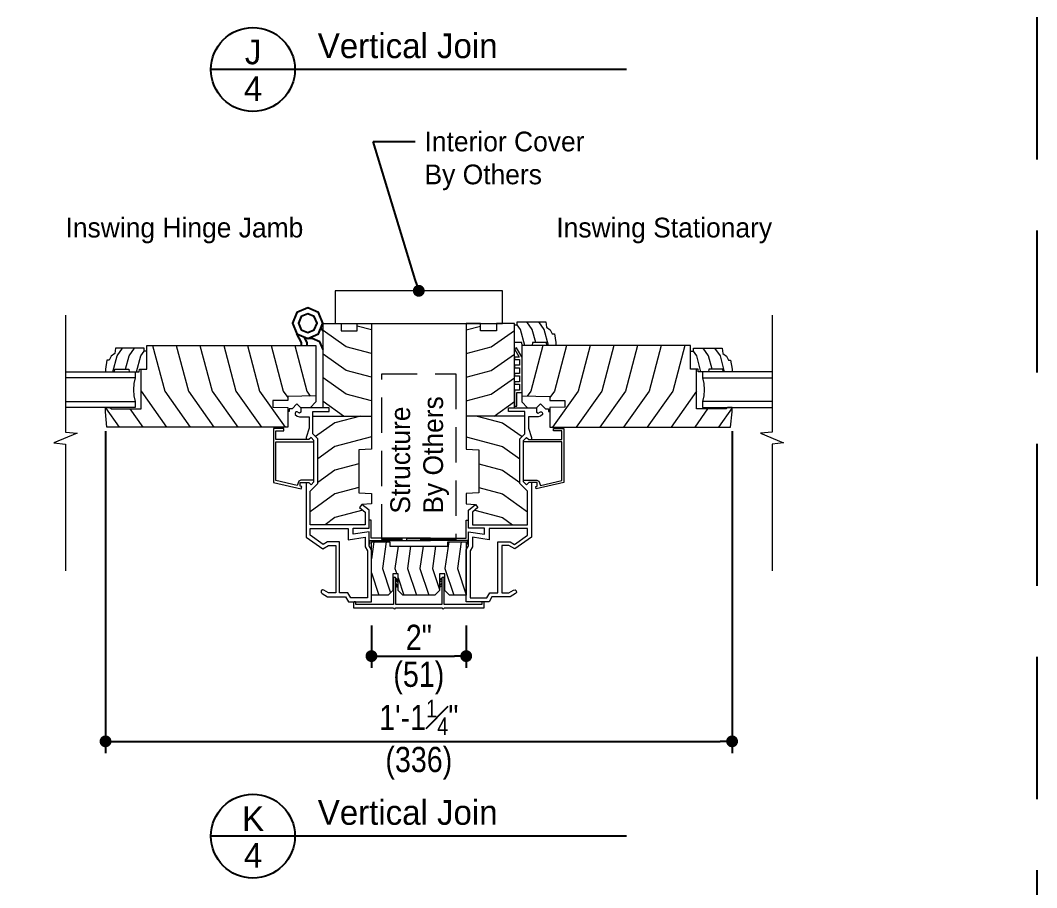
# Model space of a CAD drawing. Extents: x 0 to 204, y 0 to 88.
# Drawn here: x 182.56 to 204, y 47.13 to 65.43 of the extents above; entities that cross this region are included whole.
import ezdxf
from ezdxf.enums import TextEntityAlignment as Align

# ---------------------------------------------------------------- set-up
doc = ezdxf.new("R2010")
doc.units = 0
doc.header["$LTSCALE"] = 6
doc.header["$MEASUREMENT"] = 0
doc.linetypes.add('DASHED', pattern=[0.75, 0.5, -0.25])
doc.linetypes.add('HIDDEN2', pattern=[0.1875, 0.125, -0.0625])
doc.layers.get('0').update_dxf_attribs({"linetype": 'CONTINUOUS'})
doc.layers.get('Defpoints').update_dxf_attribs({"linetype": 'CONTINUOUS'})
for name, color, linetype in [('A-ANNO-DIMS', 3, 'CONTINUOUS'), ('A-ANNO-TEXT', 4, 'CONTINUOUS'), ('A-DETL-MBND', 8, 'CONTINUOUS')]:
    doc.layers.add(name, color=color, linetype=linetype)
doc.layers.add('A-DETL-MCUT', color=6, linetype='CONTINUOUS', lineweight=20)
doc.layers.add('A-DETL-PATT', color=8, linetype='CONTINUOUS', lineweight=5)
doc.layers.add('PLOT VIEW', color=1, linetype='DASHED', plot=False)
doc.styles.add('ADF Text', font='FRABK.TTF', dxfattribs={"width": 0.85})
doc.dimstyles.new('1 1_2 inches equals 1 foot', dxfattribs={"dimtxt": 0.53125, "dimasz": 0.25, "dimexe": 0.25, "dimexo": 0.5, "dimgap": 0.125, "dimtad": 1, "dimdec": 6, "dimzin": 3, "dimdsep": 46, "dimlunit": 4, "dimtxsty": 'ADF Text', "dimblk": 'DOT', "dimcen": 0, "dimclrd": 256, "dimclre": 256, "dimclrt": 256, "dimadec": 0, "dimazin": 0, "dimtfac": 0.7, "dimtdec": 6, "dimtix": 1, "dimtmove": 0, "dimatfit": 0, "dimldrblk": 'DOT', "dimfxl": 0, "dimfrac": 1, "dimtolj": 1, "dimtzin": 4, "dimlwd": -1, "dimlwe": -1, "dimarcsym": 0})

# ---------------------------------------------------------------- blocks, each defined once
blk = doc.blocks.new('AW Mull Detail Tag')
at = {"layer": 'A-ANNO-TEXT'}
blk.add_line((8.771, 0), (0, 0), dxfattribs=at)
blk.add_circle((0.886, 0), 0.886, dxfattribs=at)
blk = doc.blocks.new('Vertical Join Tag')
at = {"layer": 'A-ANNO-TEXT'}
blk.add_blockref('AW Mull Detail Tag', (0, 0), dxfattribs=at)
at = {"layer": 'A-ANNO-TEXT', "insert": (2.254, 0.232), "char_height": 0.52083, "width": 7.63397, "attachment_point": 7, "line_spacing_factor": 1.04, "style": 'ADF Text'}
blk.add_mtext('{\\W1;Vertical Join}', dxfattribs=at)
blk = doc.blocks.new('2inch Mull Cover')
at = {"layer": 'A-DETL-MCUT'}
for points in [[(0.493, -1.89, 1), (0.493, -1.838), (-0.059, -1.838), (-0.059, -0.866), (0.493, -0.866, 1), (0.493, -0.814), (-0.059, -0.814), (-0.059, -0.024), (-0.024, -0.024, 1.000026), (-0.024, 0.023), (-0.126, 0.023), (-0.126, -0.817, 1), (-0.126, -0.863), (-0.126, -1.841, 1), (-0.126, -1.887), (-0.126, -2.727), (-0.024, -2.727, 1), (-0.024, -2.68), (-0.059, -2.68), (-0.059, -1.89), (0.493, -1.89)], [(0.343, -0.866), (0.319, -0.886, 1), (0.339, -0.908), (0.39, -0.866)], [(0.452, -0.866), (0.428, -0.886, 1), (0.448, -0.908), (0.5, -0.865)], [(0.343, -1.838), (0.319, -1.817, -1), (0.339, -1.795), (0.39, -1.838)], [(0.452, -1.838), (0.428, -1.817, -1), (0.448, -1.795), (0.5, -1.838)]]:
    blk.add_lwpolyline(points, format="xyb", dxfattribs=at)
blk.add_lwpolyline([(0.24, -0.915), (0.593, -0.915), (0.593, -0.804), (0.24, -0.804), (0.14, -0.704), (0.14, -0.352), (1.265, -0.352), (1.265, -0.742), (1.171, -0.742), (1.171, -1.961), (1.265, -1.961), (1.265, -2.352), (0.14, -2.352), (0.14, -1.999), (0.24, -1.899), (0.593, -1.899), (0.593, -1.788), (0.24, -1.788), (0.14, -1.688), (0.14, -1.015)], close=True, dxfattribs=at)
for points in [[(0.343, -0.814), (0.332, -0.804)], [(0.379, -0.804), (0.39, -0.814)], [(0.452, -0.814), (0.441, -0.804)], [(0.488, -0.804), (0.5, -0.814)], [(0.343, -1.89), (0.332, -1.899)], [(0.379, -1.899), (0.39, -1.89)], [(0.452, -1.89), (0.441, -1.899)], [(0.488, -1.899), (0.5, -1.889)]]:
    blk.add_lwpolyline(points, dxfattribs=at)
at = {"layer": 'A-DETL-PATT'}
for points in [[(0.614, -0.352), (0.14, -0.51)], [(1.265, -0.402), (0.91, -0.352)], [(1.265, -0.665), (0.702, -0.586), (0.192, -0.756)], [(1.171, -0.915), (0.702, -0.849), (0.593, -0.886)], [(0.505, -0.915), (0.14, -1.037)], [(1.171, -1.179), (0.702, -1.113), (0.14, -1.3)], [(1.171, -1.442), (0.702, -1.376), (0.14, -1.564)], [(1.171, -1.706), (0.702, -1.64), (0.258, -1.788)], [(1.265, -1.983), (0.702, -1.903), (0.14, -2.091)], [(1.265, -2.246), (0.702, -2.166), (0.147, -2.352)]]:
    blk.add_lwpolyline(points, dxfattribs=at)
blk = doc.blocks.new('Breakline 1')
at = {"layer": 'A-DETL-MCUT'}
blk.add_lwpolyline([(2.593, 0), (0.124, 0), (0.102, 0.244), (-0.102, -0.244), (-0.124, 0), (-2.802, 0)], dxfattribs=at)
blk = doc.blocks.new('3_4 Glass-flat-4')
at = {"layer": 'A-DETL-MCUT'}
for p, q in [((0, -0.125), (1.469, -0.125)), ((1.469, -0.625), (0, -0.625))]:
    blk.add_line(p, q, dxfattribs=at)
blk.add_lwpolyline([(1.469, 0), (0, 0), (0, -0.125), (0.027, -0.247), (0.036, -0.375), (0.027, -0.503), (0, -0.625), (0, -0.75), (1.469, -0.75)], dxfattribs=at)
at = {"layer": 'A-DETL-MCUT', "const_width": 0.0000001}
for points in [[(0.186, -0.625), (0.186, -0.586), (0.067, -0.538), (0.067, -0.212), (0.186, -0.164), (0.186, -0.125)], [(0.375, -0.125), (0.375, -0.625)]]:
    blk.add_lwpolyline(points, dxfattribs=at)
blk = doc.blocks.new('400 Series Door Glass Stop-flat-5')
at = {"layer": 'A-DETL-MCUT'}
blk.add_lwpolyline([(0.758, -0.102), (0.797, -0.19), (0.844, -0.19), (0.875, -0.376), (0.875, -0.438), (0.684, -0.438), (0.679, -0.376), (0.383, -0.376), (0.378, -0.438), (0.161, -0.438), (0.156, -0.376), (0, -0.376), (0, 0), (0.057, 0), (0.057, 0.062), (0.667, 0.062), (0.677, -0.048), (0.758, -0.102)], dxfattribs=at)
at = {"layer": 'A-DETL-PATT'}
for points in [[(0.218, -0.438), (0.128, -0.097), (0.057, 0.002)], [(0.451, -0.376), (0.378, -0.097), (0.264, 0.062)], [(0.718, -0.438), (0.628, -0.097), (0.514, 0.062)]]:
    blk.add_lwpolyline(points, dxfattribs=at)
blk = doc.blocks.new('400 Series Inswing Stile Rail')
at = {"layer": 'A-DETL-MCUT'}
blk.add_lwpolyline([(3.688, -1.337), (3.688, -0.494), (3.563, -0.494), (3.563, 0), (0, 0), (0, -1.063), (0.594, -1.073), (0.594, -1.157), (0.907, -1.162), (0.907, -1.301), (0.594, -1.306), (0.594, -1.719), (4.407, -1.719), (4.438, -1.4), (4.438, -1.306), (4.344, -1.306), (4.313, -1.337)], close=True, dxfattribs=at)
blk.add_lwpolyline([(0, -1.063), (0, -1.188), (0.123, -1.313), (0.313, -1.313), (0.398, -1.227), (0.5, -1.331), (0.563, -1.331), (0.563, -1.393), (0.594, -1.393)], dxfattribs=at)
at = {"layer": 'A-DETL-PATT'}
for points in [[(0.444, 0), (0.188, -0.965), (0.117, -1.065)], [(0.944, 0), (0.688, -0.965), (0.594, -1.097)], [(1.444, 0), (1.188, -0.965), (0.649, -1.719)], [(1.944, 0), (1.688, -0.965), (1.149, -1.719)], [(2.444, 0), (2.188, -0.965), (1.649, -1.719)], [(2.944, 0), (2.688, -0.965), (2.149, -1.719)], [(3.444, 0), (3.188, -0.965), (2.649, -1.719)], [(3.688, -0.965), (3.149, -1.719)], [(3.922, -1.337), (3.649, -1.719)], [(4.438, -1.315), (4.149, -1.719)]]:
    blk.add_lwpolyline(points, dxfattribs=at)
at = {"layer": 'A-DETL-MCUT'}
for name, p in [('400 Series Door Glass Stop-flat-5', (3.563, -0.118)), ('3_4 Glass-flat-4', (3.813, -0.556))]:
    blk.add_blockref(name, p, dxfattribs=at)
blk = doc.blocks.new('400 Series Stile Rail-flat-2')
at = {"layer": 'A-DETL-MCUT'}
for points in [[(-0.156, -1.313), (-0.156, 0.469), (-0.532, 0.469), (-0.532, 0.313), (-0.874, 0.313), (-0.874, 0.469), (-1.172, 0.469), (-1.172, -2.186), (-0.906, -2.2), (-0.906, -3.107), (-1.172, -3.121), (-1.172, -3.341), (-0.974, -3.356)], [(0.203, -2.89), (0.203, -4.044), (-0.148, -4.289), (-0.27, -4.219), (-0.422, -4.219), (-0.422, -5.219), (-0.27, -5.219), (-0.171, -5.162), (-0.14, -5.157), (-0.115, -5.176), (-0.112, -5.207), (-0.131, -5.231), (-0.248, -5.299), (-0.629, -5.299), (-0.691, -5.406), (-1.172, -5.406), (-1.172, -4.309), (-1.122, -4.223), (-1.122, -3.929), (-0.785, -3.982), (-0.785, -3.855), (-1.122, -3.855), (-1.122, -3.475), (-0.974, -3.356), (-0.924, -3.419), (-1.042, -3.513), (-1.042, -3.779), (0.123, -3.779), (0.123, -3.071), (-0.041, -2.908), (-0.041, -1.967), (0.063, -1.864), (0.063, -1.393), (-0.281, -1.393), (-0.281, -1.313), (0.313, -1.313), (0.313, -1.403), (0.347, -1.423), (0.392, -1.397), (0.423, -1.397), (0.438, -1.424), (0.438, -1.452), (0.393, -1.489), (0.344, -1.5), (0.143, -1.5), (0.143, -1.744), (0.203, -1.938), (0.203, -1.984)], [(0.063, -1.487), (-1.172, -1.487)], [(0.039, -2.843), (0.315, -2.843), (0.358, -2.861), (0.394, -2.951), (0.844, -2.85), (0.844, -2.031), (0.039, -2.031), (0.039, -2), (0.101, -1.939), (0.146, -1.984), (0.844, -1.984), (0.844, -1.797), (0.672, -1.797), (0.672, -1.75), (0.891, -1.75), (0.891, -2.887), (0.307, -3.019), (0.298, -2.976), (0.328, -2.969), (0.328, -2.89), (0.146, -2.89), (0.101, -2.936), (0.039, -2.875), (0.039, -2.031)]]:
    blk.add_lwpolyline(points, dxfattribs=at)
blk.add_lwpolyline([(-0.675, -5.219), (-0.502, -5.219), (-0.502, -4.139), (-0.248, -4.139), (-0.152, -4.195), (0.123, -4.002), (0.123, -3.859), (-0.685, -3.859), (-0.685, -4.099), (-1.042, -4.043), (-1.042, -4.244), (-1.092, -4.331), (-1.092, -5.326), (-0.737, -5.326)], close=True, dxfattribs=at)
at = {"layer": 'A-DETL-PATT'}
for points in [[(-1.172, 0.332), (-0.874, 0.411)], [(-1.172, -0.168), (-0.643, -0.028), (-0.156, 0.32)], [(-1.172, -0.668), (-0.643, -0.528), (-0.156, -0.18)], [(-1.172, -1.168), (-0.643, -1.028), (-0.156, -0.68)], [(-0.585, -1.487), (-0.156, -1.18)], [(-0.94, -1.487), (-0.404, -1.629), (0.005, -1.921)], [(-1.172, -1.925), (-0.404, -2.129), (-0.041, -2.389)], [(-0.906, -2.496), (-0.404, -2.629), (-0.041, -2.889)], [(-0.906, -2.996), (-0.404, -3.129), (0.123, -3.506)], [(-0.992, -3.473), (-0.404, -3.629), (-0.194, -3.779)]]:
    blk.add_lwpolyline(points, dxfattribs=at)
at = {"layer": 'A-DETL-MCUT'}
blk.add_blockref('400 Series Inswing Stile Rail', (0, 0), dxfattribs=at)
blk = doc.blocks.new('400 Series Door Glass Stop-flat-6')
at = {"layer": 'A-DETL-MCUT'}
blk.add_lwpolyline([(0.758, -0.102), (0.797, -0.19), (0.844, -0.19), (0.875, -0.376), (0.875, -0.438), (0.684, -0.438), (0.679, -0.376), (0.383, -0.376), (0.378, -0.438), (0.161, -0.438), (0.156, -0.376), (0, -0.376), (0, 0), (0.057, 0), (0.057, 0.062), (0.667, 0.062), (0.677, -0.048), (0.758, -0.102)], dxfattribs=at)
at = {"layer": 'A-DETL-PATT'}
for points in [[(0.218, -0.438), (0.128, -0.097), (0.057, 0.002)], [(0.451, -0.376), (0.378, -0.097), (0.264, 0.062)], [(0.718, -0.438), (0.628, -0.097), (0.514, 0.062)]]:
    blk.add_lwpolyline(points, dxfattribs=at)
blk = doc.blocks.new('400 Series Inswing Door Stat. Frame-flat-1')
at = {"layer": 'A-DETL-MCUT'}
blk.add_lwpolyline([(1.172, -0.709), (1.059, -0.513), (1.016, -0.538), (1.115, -0.71), (1.016, -0.71), (1.016, -0.76), (1.123, -0.76), (1.123, -0.885), (1.016, -0.885), (1.016, -0.935), (1.123, -0.935), (1.123, -1.06), (1.016, -1.06), (1.016, -1.11), (1.123, -1.11), (1.123, -1.235), (1.016, -1.235), (1.016, -1.285), (1.123, -1.285), (1.123, -1.41), (1.016, -1.41), (1.016, -1.745), (1.066, -1.745), (1.066, -1.46), (1.172, -1.46)], dxfattribs=at)
for name, p in [('400 Series Stile Rail-flat-2', (1.172, -0.469)), ('400 Series Door Glass Stop-flat-6', (1.016, -0.031))]:
    blk.add_blockref(name, p, dxfattribs=at)
blk = doc.blocks.new('400 Series Inswing Stat. Jamb')
at = {"layer": 'A-DETL-MCUT'}
blk.add_lwpolyline([(0.425, -0.138), (0.405, -0.113), (0.405, -0.05), (-0.875, -0.05), (-0.875, 0), (0.377, 0), (0.377, 0.38), (0.425, 0.38)], dxfattribs=at)
blk.add_blockref('400 Series Inswing Door Stat. Frame-flat-1', (0.375, 4.532), dxfattribs=at)
blk = doc.blocks.new('_DOT')
at = {"color": 0, "linetype": 'ByBlock'}
blk.add_line((-0.5, 0), (-1, 0), dxfattribs=at)
at = {"color": 0, "linetype": 'ByBlock', "const_width": 0.5}
blk.add_lwpolyline([(-0.25, 0, 1), (0.25, 0, 1)], format="xyb", close=True, dxfattribs=at)
blk = doc.blocks.new('*D132')
at = {"layer": 'A-ANNO-DIMS', "linetype": 'ByBlock', "transparency": 16777216}
for p, q in [((189.964, 52.664), (189.964, 51.768)), ((191.964, 52.664), (191.964, 51.768)), ((190.214, 52.018), (191.714, 52.018))]:
    blk.add_line(p, q, dxfattribs=at)
at = {"layer": 'Defpoints', "color": 0, "transparency": 16777216}
for p in [(189.964, 53.164), (191.964, 53.164), (191.964, 52.018)]:
    blk.add_point(p, dxfattribs=at)
at = {"layer": 'A-ANNO-DIMS', "transparency": 16777216, "xscale": 0.25, "yscale": 0.25, "zscale": 0.25, "rotation": 180}
blk.add_blockref('_DOT', (189.964, 52.018), dxfattribs=at)
at = {"layer": 'A-ANNO-DIMS', "transparency": 16777216, "xscale": 0.25, "yscale": 0.25, "zscale": 0.25}
blk.add_blockref('_DOT', (191.964, 52.018), dxfattribs=at)
at = {"layer": 'A-ANNO-DIMS', "transparency": 16777216, "attachment_point": 5, "style": 'ADF Text'}
for s, insert, char_height in [('\\A1;2"', (190.964, 52.414), 0.5312), ('\\A1;\\f [;\\fFranklin Gothic Book;(51)\\f]', (190.964, 51.555), 0.53125)]:
    blk.add_mtext(s, dxfattribs=dict(at, insert=insert, char_height=char_height))
blk = doc.blocks.new('*D133')
at = {"layer": 'A-ANNO-DIMS', "linetype": 'ByBlock', "transparency": 16777216}
for p, q in [((184.354, 56.764), (184.354, 49.969)), ((197.574, 56.764), (197.574, 49.969)), ((184.604, 50.219), (197.324, 50.219))]:
    blk.add_line(p, q, dxfattribs=at)
at = {"layer": 'Defpoints', "color": 0, "transparency": 16777216}
for p in [(184.354, 57.264), (197.574, 57.264), (197.574, 50.219)]:
    blk.add_point(p, dxfattribs=at)
at = {"layer": 'A-ANNO-DIMS', "transparency": 16777216, "xscale": 0.25, "yscale": 0.25, "zscale": 0.25, "rotation": 180}
blk.add_blockref('_DOT', (184.354, 50.219), dxfattribs=at)
at = {"layer": 'A-ANNO-DIMS', "transparency": 16777216, "xscale": 0.25, "yscale": 0.25, "zscale": 0.25}
blk.add_blockref('_DOT', (197.574, 50.219), dxfattribs=at)
at = {"layer": 'A-ANNO-DIMS', "transparency": 16777216, "char_height": 0.53125, "attachment_point": 5, "style": 'ADF Text'}
for s, insert in [('\\A1;1\'-1{\\H0.700000x;\\S1#4;}"', (190.964, 50.724)), ('\\A1;\\f [;\\fFranklin Gothic Book;(336)\\f]', (190.964, 49.757))]:
    blk.add_mtext(s, dxfattribs=dict(at, insert=insert))
blk = doc.blocks.new('400 Series Join Details')
at = {"layer": 'PLOT VIEW'}
blk.add_lwpolyline([(0, 88), (68, 88), (68, 0), (0, 0)], close=True, dxfattribs=at)
blk = doc.blocks.new('400 Series Stile Rail-flat-1')
at = {"layer": 'A-DETL-MCUT'}
for points in [[(-0.156, -1.313), (-0.156, 0.469), (-0.532, 0.469), (-0.532, 0.313), (-0.874, 0.313), (-0.874, 0.469), (-1.172, 0.469), (-1.172, -2.186), (-0.906, -2.2), (-0.906, -3.107), (-1.172, -3.121), (-1.172, -3.341), (-0.974, -3.356)], [(0.203, -2.89), (0.203, -4.044), (-0.148, -4.289), (-0.27, -4.219), (-0.422, -4.219), (-0.422, -5.219), (-0.27, -5.219), (-0.171, -5.162), (-0.14, -5.157), (-0.115, -5.176), (-0.112, -5.207), (-0.131, -5.231), (-0.248, -5.299), (-0.629, -5.299), (-0.691, -5.406), (-1.172, -5.406), (-1.172, -4.309), (-1.122, -4.223), (-1.122, -3.929), (-0.785, -3.982), (-0.785, -3.855), (-1.122, -3.855), (-1.122, -3.475), (-0.974, -3.356), (-0.924, -3.419), (-1.042, -3.513), (-1.042, -3.779), (0.123, -3.779), (0.123, -3.071), (-0.041, -2.908), (-0.041, -1.967), (0.063, -1.864), (0.063, -1.393), (-0.281, -1.393), (-0.281, -1.313), (0.313, -1.313), (0.313, -1.403), (0.347, -1.423), (0.392, -1.397), (0.423, -1.397), (0.438, -1.424), (0.438, -1.452), (0.393, -1.489), (0.344, -1.5), (0.143, -1.5), (0.143, -1.744), (0.203, -1.938), (0.203, -1.984)], [(0.063, -1.487), (-1.172, -1.487)], [(0.039, -2.843), (0.315, -2.843), (0.358, -2.861), (0.394, -2.951), (0.844, -2.85), (0.844, -2.031), (0.039, -2.031), (0.039, -2), (0.101, -1.939), (0.146, -1.984), (0.844, -1.984), (0.844, -1.797), (0.672, -1.797), (0.672, -1.75), (0.891, -1.75), (0.891, -2.887), (0.307, -3.019), (0.298, -2.976), (0.328, -2.969), (0.328, -2.89), (0.146, -2.89), (0.101, -2.936), (0.039, -2.875), (0.039, -2.031)]]:
    blk.add_lwpolyline(points, dxfattribs=at)
blk.add_lwpolyline([(-0.675, -5.219), (-0.502, -5.219), (-0.502, -4.139), (-0.248, -4.139), (-0.152, -4.195), (0.123, -4.002), (0.123, -3.859), (-0.685, -3.859), (-0.685, -4.099), (-1.042, -4.043), (-1.042, -4.244), (-1.092, -4.331), (-1.092, -5.326), (-0.737, -5.326)], close=True, dxfattribs=at)
at = {"layer": 'A-DETL-PATT'}
for points in [[(-1.172, 0.332), (-0.874, 0.411)], [(-1.172, -0.168), (-0.643, -0.028), (-0.156, 0.32)], [(-1.172, -0.668), (-0.643, -0.528), (-0.156, -0.18)], [(-1.172, -1.168), (-0.643, -1.028), (-0.156, -0.68)], [(-0.585, -1.487), (-0.156, -1.18)], [(-0.94, -1.487), (-0.404, -1.629), (0.005, -1.921)], [(-1.172, -1.925), (-0.404, -2.129), (-0.041, -2.389)], [(-0.906, -2.496), (-0.404, -2.629), (-0.041, -2.889)], [(-0.906, -2.996), (-0.404, -3.129), (0.123, -3.506)], [(-0.992, -3.473), (-0.404, -3.629), (-0.194, -3.779)]]:
    blk.add_lwpolyline(points, dxfattribs=at)
at = {"layer": 'A-DETL-MCUT'}
blk.add_blockref('400 Series Inswing Stile Rail', (0, 0), dxfattribs=at)
blk = doc.blocks.new('400 Series Inswing Hinge Jamb')
at = {"layer": 'A-DETL-MBND'}
blk.add_line((1.391, 4.369), (1.444, 4.421), dxfattribs=at)
for points in [[(1.945, 4.308), (1.718, 4.214), (1.49, 4.308), (1.396, 4.536), (1.49, 4.763), (1.718, 4.857), (1.945, 4.763), (2.039, 4.536)], [(1.857, 4.396), (1.718, 4.339), (1.579, 4.396), (1.521, 4.536), (1.579, 4.675), (1.718, 4.733), (1.857, 4.675), (1.915, 4.536)]]:
    blk.add_lwpolyline(points, close=True, dxfattribs=at)
for points in [[(1.848, 4.063), (1.848, 4.129), (1.945, 4.308)], [(1.391, 3.978), (1.46, 4.145), (1.627, 4.214), (1.718, 4.214)], [(1.73, 4.063), (1.73, 4.129), (1.793, 4.245)]]:
    blk.add_lwpolyline(points, dxfattribs=at)
at = {"layer": 'A-DETL-MCUT'}
blk.add_lwpolyline([(0.425, -0.138), (0.405, -0.113), (0.405, -0.05), (-0.875, -0.05), (-0.875, 0), (0.377, 0), (0.377, 0.38), (0.425, 0.38)], dxfattribs=at)
blk.add_blockref('400 Series Stile Rail-flat-1', (1.547, 4.063), dxfattribs=at)
blk = doc.blocks.new('400 Series Interior Casing 27')
at = {"layer": 'A-DETL-MCUT', "color": 145}
blk.add_lwpolyline([(0, 0.688), (-3.531, 0.688), (-3.531, 0), (0, 0)], close=True, dxfattribs=at)
blk = doc.blocks.new('400s LVL Interior Cover By Others 2')
at = {"layer": 'A-ANNO-TEXT', "color": 145}
for p, q in [((-0.073, 0.239), (-0.961, 3.148)), ((-0.961, 3.148), (-0.073, 3.148))]:
    blk.add_line(p, q, dxfattribs=at)
at = {"layer": 'A-ANNO-TEXT', "color": 145, "xscale": 0.2499999999999996, "yscale": 0.2499999999999996, "zscale": 0.2499999999999996, "rotation": 286.9854453987317}
blk.add_blockref('_DOT', (0, 0), dxfattribs=at)
at = {"layer": 'A-ANNO-TEXT', "color": 145, "insert": (0.121, 3.359), "char_height": 0.41667, "width": 5.27451, "attachment_point": 1, "style": 'ADF Text'}
blk.add_mtext('\\pi-1.25,l1.25,t1.25;{\\W1;Interior Cover\\PBy Others}', dxfattribs=at)

msp = doc.modelspace()

# ---------------------------------------------------------------- linework, layer by layer
at = {"layer": 'A-DETL-MCUT', "color": 145, "linetype": 'HIDDEN2'}
msp.add_lwpolyline([(190.1825065, 54.476401), (190.1825065, 57.976401), (191.7450065, 57.976401), (191.7450065, 54.476401)], close=True, dxfattribs=at)

# ---------------------------------------------------------------- block references
for p in [(186.5782052, 64.3966269), (186.5782052, 48.2190807, 0.0000003)]:
    msp.add_blockref('Vertical Join Tag', p)
at = {"layer": 'A-ANNO-TEXT'}
for name, p in [('400 Series Join Details', (136.000002, -0.0000015)), ('400s LVL Interior Cover By Others 2', (190.9631314, 59.726401))]:
    msp.add_blockref(name, p, dxfattribs=at)
at = {"layer": 'A-DETL-MCUT'}
for name, p in [('400 Series Interior Casing 27', (192.7285065, 59.038901)), ('400 Series Inswing Stat. Jamb', (191.5889698, 54.5072562))]:
    msp.add_blockref(name, p, dxfattribs=at)
at = {"layer": 'A-DETL-MCUT', "xscale": -1, "rotation": 270}
msp.add_blockref('Breakline 1', (183.5093204, 56.6174623), dxfattribs=at)
at = {"layer": 'A-DETL-MCUT', "xscale": -1}
msp.add_blockref('400 Series Inswing Hinge Jamb', (190.3380431, 54.5072562), dxfattribs=at)
at = {"layer": 'A-DETL-MCUT', "rotation": 90}
for name, p in [('Breakline 1', (198.4176925, 56.6174623)), ('2inch Mull Cover', (189.6122563, 53.163901))]:
    msp.add_blockref(name, p, dxfattribs=at)

# ---------------------------------------------------------------- texts
at = {"layer": 'A-ANNO-TEXT', "style": 'ADF Text'}
for s, p in [('J', (187.4673976, 64.3504957)), ('K', (187.4673976, 48.1729495, 0.0000003))]:
    msp.add_text(s, height=0.5208333, dxfattribs=at).set_placement(p, align=Align.BOTTOM_CENTER)
for p in [(187.4673976, 64.2508569), (187.4673976, 48.0733107, 0.0000003)]:
    msp.add_text('4', height=0.5208333, dxfattribs=at).set_placement(p, align=Align.TOP_CENTER)
at = {"layer": 'A-ANNO-TEXT', "char_height": 0.416666667, "width": 5.27451257, "style": 'ADF Text'}
for s, insert, attachment_point in [('\\pi-1.25,l1.25,t1.25;{\\W1;Inswing Hinge Jamb}', (183.5098204, 60.726401), 7), ('\\pi-1.25,l1.25,t1.25;{\\W1;Inswing Stationary}', (198.4176925, 60.726401), 9)]:
    msp.add_mtext(s, dxfattribs=dict(at, insert=insert, attachment_point=attachment_point))
at = {"layer": 'A-ANNO-TEXT', "color": 145, "insert": (190.363215, 55.0243841), "char_height": 0.416666667, "width": 2.639998845, "attachment_point": 1, "rotation": 90, "style": 'ADF Text'}
msp.add_mtext('\\pi-1.25,l1.25,t1.25;{\\W1;Structure\\PBy Others}', dxfattribs=at)

# ---------------------------------------------------------------- dimensions: what is measured, and where the dimension line sits
at = {"layer": 'A-ANNO-DIMS'}
for base, p1, p2, picture, middle in [((197.5737564, 50.2190807), (184.3537564, 57.263901), (197.5737564, 57.263901), '*D133', (190.9637564, 50.2190807)), ((191.9637564, 52.0175807), (189.9637564, 53.163901), (191.9637564, 53.163901), '*D132', (190.9637564, 52.0175807))]:
    dim = msp.add_linear_dim(base=base, p1=p1, p2=p2, dimstyle='1 1_2 inches equals 1 foot', override={"dimdec": 4, "dimpost": '\\X\\f'}, dxfattribs=at)
    dim.commit()
    dim.dimension.update_dxf_attribs({"geometry": picture, "text_midpoint": middle})

doc.saveas('drawing.dxf')
